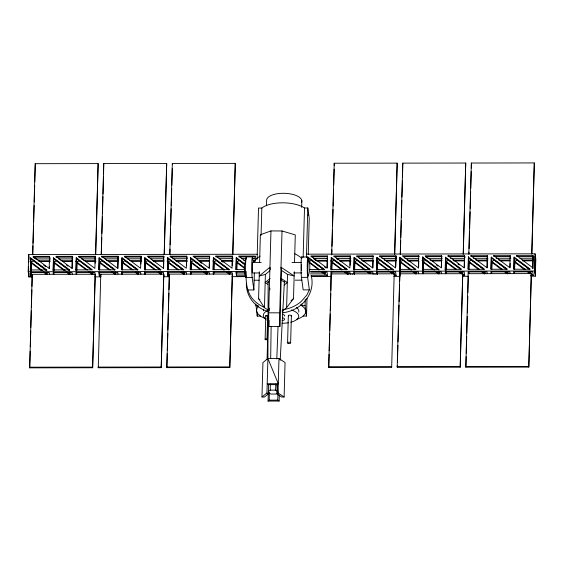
<?xml version="1.0" encoding="UTF-8"?>
<svg xmlns="http://www.w3.org/2000/svg" width="564" height="564" viewBox="0 0 564 564"><rect width="100%" height="100%" fill="white"/><g stroke="black" fill="none" stroke-linecap="round" stroke-linejoin="round"><path stroke-width="0.85" d="M267.928 358.556L268.133 281.365M268.436 391.613L270.241 390.14L270.325 384.084M270.678 358.598L271.129 326.246M32.43 276.945L28.919 276.952L28.2 271.742L28.679 254.59L257.233 254.244M28.362 270.783L28.482 266.546M28.602 262.302L28.743 257.219L29.039 259.341M28.919 276.952L29.011 273.519M46.114 270.234L30.675 258.664L30.336 270.783L30.562 257.833L46.699 269.923L46.812 270.755M32.493 276.113L30.773 276.113L31.161 262.204L33.636 260.751L46.269 270.219M30.964 274.294L31.013 272.56M31.062 270.833L31.274 263.036L30.562 257.833M32.649 254.801L35.194 163.687L98.136 163.588L95.704 254.47M95.238 274.887L92.644 367.749L29.702 367.848L32.204 274.344L31.979 286.371M32.761 254.561L33.001 245.798M33.079 243.176L33.565 225.649M33.664 222.145L34.129 205.5M34.228 201.997L34.693 185.352M34.792 181.848L35.257 165.203M29.702 367.848L30.167 351.203M30.287 346.818L30.731 331.054M30.823 327.55L31.288 310.898M31.387 307.394L31.88 289.875M49.512 256.352L49.174 268.471L33.036 256.373L49.512 256.352L49.921 259.313M49.315 268.436L49.364 266.709M49.484 262.38L49.625 257.184M68.97 270.198L53.531 258.629L53.192 270.748L53.418 257.797L69.555 269.888L69.668 270.727M53.728 272.56L53.679 274.287L53.39 272.165M53.777 270.826L54.017 262.168L56.492 260.716L69.125 270.184M53.82 274.259L53.869 272.525M53.911 270.798L54.13 263.007L53.418 257.797M72.368 256.317L72.03 268.436L55.892 256.345L72.368 256.317L72.171 268.408M75.936 269.881L76.274 257.762L92.411 269.853L75.936 269.881L76.048 270.713L76.387 258.594L91.121 269.634M76.584 272.525L76.535 274.259L76.246 272.13M76.633 270.791L76.873 262.14L79.348 260.681L91.276 269.62M76.676 274.224L76.725 272.49M76.767 270.762L76.986 262.972L76.274 257.762M78.748 256.31L95.224 256.282L94.886 268.401L78.748 256.31L78.861 257.142L95.633 257.092M95.168 263.176L95.337 257.113M95.591 254.702L98.136 163.588M92.644 367.749L95.154 274.245L30.823 274.323M99.13 257.727L98.792 269.846L115.267 269.825L99.13 257.727L99.842 262.937L99.652 269.86M98.926 269.811L99.243 258.559L114.675 270.128M101.062 276.007L99.342 276.015L99.44 272.49M99.511 269.895L99.729 262.105L102.204 260.646L113.434 269.063M99.532 274.189L99.574 272.454M101.21 254.695L103.755 163.581L166.704 163.489L164.272 254.364M163.807 274.781L161.212 367.65L98.263 367.742L100.773 274.238L100.857 274.879M101.323 254.456L101.788 237.811M101.915 233.433L102.38 216.787M102.472 213.284L102.937 196.639M103.015 194.009L103.501 176.49M103.579 173.86L103.755 163.581M101.605 256.275L118.08 256.246L117.742 268.365L101.605 256.275L101.717 257.106M117.883 268.337L118.172 257.945M121.979 257.692L121.641 269.811L138.124 269.789L121.979 257.692L122.698 262.902L122.508 269.825M121.782 269.782L122.099 258.523L137.531 270.093M122.296 272.454L122.247 274.189L121.951 272.059M122.367 269.86L122.585 262.07L125.06 260.61L136.989 269.55M122.381 274.153L122.43 272.426M124.461 256.239L140.937 256.211L140.598 268.33L124.461 256.239L124.573 257.071L141.345 257.029M140.859 263.973L141.049 257.05M144.835 257.656L144.497 269.775L160.98 269.754L144.835 257.656L145.554 262.866L145.364 269.789M144.638 269.747L144.955 258.488L160.387 270.057M145.152 272.419L145.103 274.153L144.807 272.024M145.223 269.825L145.441 262.034L147.916 260.582L159.845 269.522M145.237 274.118L145.286 272.391M163.588 268.267L163.835 259.609M164.159 254.604L166.704 163.489M161.212 367.65L163.722 274.146L99.391 274.224L99.095 272.095M167.691 257.621L167.353 269.74L183.829 269.719L167.691 257.621L168.41 262.831L168.213 269.754M167.494 269.712L167.811 258.46L183.244 270.022M169.623 275.909L167.91 275.909L168.009 272.384M168.079 269.789L168.298 261.999L170.772 260.547L182.701 269.486M168.093 274.083L168.142 272.356M169.778 254.59L172.323 163.482L235.273 163.384L232.84 254.258M232.375 274.682L229.781 367.545L166.831 367.643L169.341 274.139L169.01 289.67M169.891 254.357L170.039 249.098M170.159 244.72L170.603 228.949M170.702 225.445L171.167 208.8M171.266 205.296L171.724 188.651M171.823 185.147L172.288 168.495M166.831 367.643L167.226 353.621M167.325 350.117L167.79 333.472M167.889 329.968L168.347 313.323M168.446 309.819L168.911 293.174M170.173 256.169L186.649 256.148L186.31 268.267L170.173 256.169L170.286 257.001L187.058 256.958M186.522 265.637L186.762 256.98M190.547 257.586L190.209 269.712L206.685 269.684L190.547 257.586L191.267 262.796L191.069 269.726M190.35 269.677L190.667 258.425L206.1 269.994M190.858 272.356L190.815 274.083L190.519 271.961M190.935 269.754L191.154 261.964L193.628 260.512L205.557 269.451M190.949 274.048L190.999 272.32M209.3 268.196L209.519 260.406M213.403 257.558L213.065 269.677L229.541 269.648L213.403 257.558L214.123 262.761L213.925 269.691M213.206 269.641L213.516 258.39L228.956 269.959M213.714 272.32L213.671 274.048L213.375 271.926M213.791 269.719L214.01 261.929L216.484 260.476L228.413 269.416M213.805 274.019L213.855 272.285M215.878 256.098L232.361 256.077L232.023 268.196L215.878 256.098L215.998 256.937M232.227 265.566L232.474 256.909L216.865 256.93M232.728 254.498L235.273 163.384M229.781 367.545L232.283 274.041L167.959 274.118M245.382 264.354L236.26 257.522L235.921 269.641L244.593 269.627M236.062 269.606L236.372 258.354L244.797 264.664M245.932 275.789L236.471 275.803L236.57 272.285M236.647 269.684L236.859 261.893L239.34 260.441L244.952 264.65M236.661 273.984L236.711 272.25M236.781 269.655L236.979 262.725L236.26 257.522M264.664 307.493A32.931 29.793 -7.8 0 1 254.97 301.345C246.56 293.886 245.756 282.056 246.137 271.552M259.51 272.976L252.468 272.983L252.39 269.042M247.688 289.966L253.878 289.959L254.35 272.948M255.069 261.238L255.21 256.042L238.734 256.063L245.756 261.322M266.166 318.794A24.696 10.399 1.6 0 1 260.533 316.115L257.233 316.122L255.844 303.947M257.092 259.391L258.523 208.06L261.83 208.053A24.696 10.399 1.6 0 1 304.518 207.989L307.817 207.989L309.248 218.402L308.24 254.47M257.233 316.122L257.304 313.478M267.851 309.932L264.467 307.69L258.58 298.694L259.334 271.777M259.588 262.486L260.364 234.765L270.96 230.923L282.021 230.965L295.289 234.899L294.521 262.429M261.069 235.322L261.83 208.053M266.497 205.754L266.638 200.749A17.632 7.424 1.6 0 1 285.518 193.346A17.632 7.424 1.6 0 1 301.5 202.624M261.971 397.021L262.93 362.581L267.907 358.528L278.976 358.507L285.067 362.553L284.108 396.993L281.619 396.993L276.896 393.862L277.15 384.648L278.271 383.731L267.907 358.528L266.948 392.967L261.971 397.021L264.46 397.021L268.316 393.876L266.948 392.967M264.467 307.69L265.397 274.428L269.747 270.875M265.122 339.38L265.778 315.812M266.998 339.38L267.653 315.805M267.075 359.529L268.175 320.176M281.514 267.815L279.871 326.514L268.802 326.528L268.668 312.844L270.96 230.923M268.802 326.528L268.972 320.415M269.239 310.806L269.317 308.184M269.825 289.84L269.874 288.091M279.293 395.188L279.131 401.053L268.062 401.067L268.577 384.662L267.202 383.753L278.271 383.731M268.062 401.067L269.183 400.151L269.395 392.614M279.871 326.514L279.737 312.83L282.021 230.965M279.131 401.053L277.756 400.137L277.925 394.278M278.976 358.507L278.017 392.946L276.896 393.862M282.247 311.208L286.604 307.655L287.534 274.393L281.443 270.353L281.013 267.23L294.14 275.944L287.534 274.393M287.577 342.827L288.331 315.777M290.629 342.82L291.391 315.769M286.604 307.655L293.506 298.638L294.26 271.721M301.648 207.369L301.832 200.692M301.839 303.876L301.789 305.632L304.595 308.141L305.808 310.834L305.336 313.535L303.221 316.051A24.696 10.399 1.6 0 1 296.467 319.386M303.143 257.254L304.518 207.989M303.221 316.051L306.52 316.044L305.089 305.632L305.265 299.47M306.435 257.6L307.817 207.989M306.52 316.044L307.013 298.455M301.994 257.938A10.723 0.677 89.9 0 0 301.098 263.141A10.723 0.677 89.9 0 0 301.451 277.382L307.634 277.375L308.184 257.931C310.588 264.044 310.334 271.39 307.634 277.375L309.354 289.875L306.837 295.085L301.444 301.275A32.931 29.793 -7.8 0 1 283.114 309.678M308.339 260.011L308.409 257.41L324.547 269.507L309.805 269.529M308.473 259.976L308.522 258.241L323.962 269.811M327.162 268.02L327.402 259.362M331.265 257.374L330.927 269.493L347.403 269.472L331.265 257.374L331.977 262.584L331.787 269.507M331.068 269.465L331.378 258.213L346.818 269.782M331.674 254.35L334.219 163.236L397.169 163.137L394.737 254.019M394.18 273.794L391.677 367.305L328.727 367.397L331.237 273.892L394.18 273.794L394.271 274.435M331.759 254.984L331.907 249.732M332.006 246.228L332.471 229.583M332.57 226.079L333.035 209.427M333.134 205.923L333.599 189.278M333.719 184.9L334.163 169.13M334.262 165.626L334.219 163.236M328.727 367.397L329.094 354.255M329.193 350.752L329.658 334.107M329.757 330.603L330.222 313.958M330.321 310.454L330.786 293.802M330.885 290.298L330.99 272.123L349.906 272.095L350.237 274.499M331.526 273.871L331.604 271.277M331.646 269.543L331.865 261.752L334.339 260.3L346.268 269.239M331.738 271.242L331.639 274.703L331.237 271.749M350.216 255.901L349.877 268.02L333.74 255.922L350.216 255.901L350.526 258.15M350.089 265.39L350.329 256.733M354.121 257.346L353.783 269.465L370.259 269.437L354.121 257.346L354.834 262.549L354.643 269.479M353.896 270.297L354.234 258.178L369.674 269.747M354.382 273.836L354.453 271.242M354.502 269.507L354.721 261.717L357.195 260.265L369.124 269.204M354.594 271.206L354.495 274.668L354.093 271.714M372.874 267.949L373.093 260.159M392.53 269.712L377.09 258.143L376.752 270.262L376.978 257.311L393.115 269.402L393.228 270.234M377.238 273.801L377.309 271.206M377.358 269.472L377.577 261.682L380.051 260.23L391.98 269.169M377.379 273.773L377.45 271.171M377.499 269.444L377.69 262.514L376.978 257.311M394.624 254.251L397.169 163.137M395.928 255.83L395.59 267.949L379.452 255.852L395.928 255.83L396.238 258.079M395.78 266.187L396.041 256.662L379.565 256.69M399.495 269.395L399.834 257.276L415.971 269.366L399.495 269.395L399.608 270.226L399.946 258.108L415.541 269.662M400.243 254.244L402.788 163.13L465.737 163.038L463.298 253.913M397.204 366.656L399.798 273.787L462.748 273.695L460.245 367.199L397.296 367.291L397.204 366.656L460.154 366.558L460.245 367.199M400.355 254.011L400.722 240.863M400.821 237.359L401.286 220.714M401.385 217.21L401.843 200.565M401.942 197.062L402.407 180.417M402.506 176.913L402.788 163.13M397.296 367.291L397.345 365.542M397.444 362.039L397.909 345.394M398.008 341.89L398.473 325.238M398.565 321.734L399.03 305.089M399.129 301.585L399.594 284.94M399.693 281.436L399.89 274.428M402.907 260.194L400.433 261.647L400.095 273.766L399.805 271.644M400.236 273.737L400.546 262.486L399.834 257.276M418.587 267.879L418.777 260.956M422.845 256.62L422.464 270.191L422.69 257.24L438.827 269.331L438.94 270.17M423.092 273.702L423.134 271.968M423.183 270.241L423.402 262.45L422.69 257.24M441.64 255.76L441.302 267.879L425.164 255.788L441.64 255.76L441.464 266.983M445.207 269.324L445.546 257.205L461.683 269.296L445.207 269.324L445.32 270.156L445.659 258.037L460.393 269.077M445.856 271.968L445.807 273.702L445.511 271.573M445.905 270.234L446.145 261.583L448.62 260.124L460.548 269.063M445.948 273.667L445.99 271.933M446.039 270.205L446.258 262.415L445.546 257.205M463.192 254.152L465.737 163.038M460.154 366.558L462.748 273.695M448.02 255.753L464.496 255.725L464.158 267.844L448.02 255.753L448.133 256.585M464.299 267.815L464.468 261.752M468.395 257.17L468.057 269.289L484.539 269.268L468.395 257.17L469.114 262.38L468.924 269.303M468.198 269.261L468.55 256.557M468.811 254.138L471.356 163.031L534.298 162.933L531.866 253.807M468.367 273.688L531.316 273.589L528.806 367.094L465.864 367.192L468.127 271.911L487.035 271.883L487.282 273.66M468.924 253.906L468.966 252.15M469.065 248.646L469.53 232.001M469.629 228.498L470.094 211.852M470.193 208.349L470.658 191.704M470.757 188.2L471.222 171.555M471.321 168.051L471.356 163.031M465.864 367.192L466.153 356.674M466.252 353.17L466.717 336.525M466.816 333.021L467.281 316.376M467.38 312.872L467.845 296.227M467.944 292.723L468.409 276.078M468.712 271.933L468.663 273.667L468.367 271.538M468.783 269.338L469.001 261.548L471.476 260.089L483.404 269.028M468.797 273.632L468.846 271.897M470.877 255.718L487.352 255.689L487.014 267.808L470.877 255.718L470.989 256.549L487.761 256.507M487.148 267.78L487.352 255.689M491.251 257.135L490.913 269.254L507.389 269.232L491.251 257.135L491.97 262.345L491.78 269.268M491.054 269.225L491.371 257.967L506.803 269.536M491.568 271.897L491.519 273.632L491.223 271.503M491.639 269.303L491.857 261.513L494.332 260.06L506.26 268.993M491.653 273.596L491.702 271.869M493.733 255.682L510.209 255.654L509.87 267.773L493.733 255.682L493.845 256.514M510.004 267.745L510.131 263.416M510.272 258.22L510.321 256.493M514.107 257.099L513.769 269.218L530.245 269.197L514.107 257.099L514.826 262.309L514.629 269.232M513.91 269.19L514.227 257.931L529.659 269.5M514.417 271.862L514.375 273.596L514.079 271.467M514.495 269.268L514.713 261.477L517.188 260.025M514.509 273.561L514.558 271.834M531.753 254.047L534.298 162.933M528.806 367.094L531.316 273.589M533.065 255.626L532.839 268.577L533.065 255.626L516.589 255.647L516.702 256.479M530.928 276.198L535.321 276.191L534.601 270.981L535.081 253.828L306.527 254.174M535.321 276.191L535.8 259.038L535.081 253.828M277.34 391.303L275.577 390.133L275.81 384.077M276.79 358.951L278.052 326.486M301.458 264.276L301.451 270.685M280.202 360.297L284.404 281.344M308.184 215.215L308.536 213.192M261.195 262.479L252.39 262.486L252.298 272.511M246.193 258.693C243.909 264.565 243.585 271.566 245.967 277.467L252.157 277.46L253.878 289.959M282.155 311.018L283.22 309.636M258.573 306.33L256.98 308.212L256.514 310.912L257.727 313.605L260.533 316.115M253.003 262.732L256.148 259.123A32.931 29.793 -7.8 0 1 260.159 256.07M270.142 278.482L265.165 282.543L267.872 284.341M267.66 282.543L269.585 280.971M284.193 285.046L287.302 282.508L281.21 278.468M291.017 300.668L293.506 298.638M277.312 393.066L276.113 394.039L270.776 394.053L268.429 392.488M308.409 257.41L309.009 261.788L311.49 260.335L323.412 269.275M265.397 274.428L259.214 276L269.944 267.251L270.262 269.592M33.149 257.212L49.921 257.163M56.005 257.177L72.777 257.128M102.585 257.106L118.489 257.064M148.297 257.036L164.202 256.994M194.009 256.965L209.907 256.923M238.854 256.902L255.33 256.874M310.997 256.789L327.48 256.768M333.853 256.754L350.625 256.712M356.709 256.719L373.481 256.676M403.288 256.655L419.193 256.606M442.049 256.571L425.277 256.62L426.68 257.67M449 256.585L464.609 256.557L464.496 255.725M494.713 256.514L510.617 256.472M517.569 256.479L533.177 256.458M301.648 256.98L307.831 256.972M35.553 258.961L50.168 258.932M58.409 258.925L72.164 258.904M81.258 258.89L95.873 258.869M104.974 258.855L117.869 258.834M126.97 258.82L141.585 258.798M150.687 258.784L163.581 258.763M172.683 258.749L187.297 258.728M196.399 258.714L209.293 258.693M219.255 258.679L233.01 258.657M241.251 258.65L246.412 258.636M252.425 258.629L255.006 258.629M313.401 258.538L327.155 258.516M336.257 258.502L350.871 258.481M359.113 258.467L372.867 258.446M381.969 258.432L396.584 258.411M404.825 258.404L418.58 258.382M427.674 258.368L442.289 258.347M450.53 258.333L464.285 258.312M473.386 258.298L488.001 258.277M496.242 258.263L510.857 258.241M519.959 258.227L532.853 258.206M37.971 260.744L50.111 260.73M60.827 260.709L72.1 260.695M83.683 260.674L95.824 260.66M106.54 260.638L117.813 260.624M129.396 260.61L141.536 260.589M152.252 260.575L163.525 260.554M175.108 260.54L187.248 260.519M197.964 260.505L209.237 260.483M221.687 260.469L232.96 260.448M243.676 260.434L245.411 260.434M253.215 260.42L254.949 260.42M315.826 260.328L327.099 260.307M332.718 260.3L334.339 260.3M339.542 260.293L350.822 260.272M361.531 260.258L372.804 260.244M384.387 260.223L396.527 260.201M407.243 260.187L418.516 260.173M430.099 260.152L442.239 260.138M452.955 260.117L464.228 260.103M475.812 260.082L487.952 260.067M498.668 260.053L509.941 260.032M522.391 260.018L533.664 259.997M38.958 261.576L50.231 261.562M62.682 261.541L72.22 261.527M85.531 261.506L95.943 261.492M108.387 261.47L117.925 261.456M131.243 261.435L141.649 261.421M153.232 261.407L163.638 261.386M176.088 261.372L187.361 261.351M198.944 261.336L209.35 261.322M221.8 261.301L233.073 261.287M253.328 261.252L255.062 261.252M317.673 261.16L327.212 261.139M339.662 261.125L350.935 261.104M362.518 261.09L372.924 261.076M386.241 261.054L395.78 261.04M408.23 261.019L418.636 261.005M431.946 260.984L441.492 260.97M453.935 260.949L464.341 260.935M477.659 260.913L487.197 260.899M500.515 260.878L510.053 260.864M522.504 260.85L532.909 260.829M292.004 262.429L301.684 262.415M30.223 269.952L46.699 269.923M53.079 269.916L69.555 269.888M376.639 269.43L393.115 269.402M422.351 269.359L438.827 269.331M28.2 271.742L245.326 271.418M310.447 271.319L534.601 270.981M245.446 272.25L235.985 272.264L236.471 275.803M310.715 272.151L327.049 272.13L327.536 275.669L311.201 275.69M293.837 272.92L301.761 272.913M245.199 273.998L236.52 274.012L236.231 271.89M310.404 273.907L325.146 273.878L324.857 271.756M394.384 275.57L396.104 275.563L395.611 272.024L376.703 272.052L377.034 274.464M462.945 275.465L464.666 275.465L464.179 271.918L445.271 271.947L445.511 273.716M530.654 275.359L533.234 275.359L532.747 271.82L513.832 271.848L514.079 273.618M94.844 276.853L100.998 276.846M163.412 276.748L169.567 276.741M231.98 276.649L246.045 276.628M311.159 276.529L331.378 276.494M393.792 276.402L399.946 276.395M462.36 276.297L468.515 276.289M254.145 280.238L259.08 280.23M295.226 280.174L301.796 280.167M309.354 289.875L303.171 289.882L301.451 277.382M255.795 305.702L258.277 305.702M305.089 305.632L301.789 305.632A24.696 10.399 1.6 0 0 300.534 304.87M268.668 312.844L279.737 312.83M29.61 367.206L92.559 367.115M161.128 367.009L98.178 367.108L98.263 367.742M166.747 367.002L229.696 366.91M328.643 366.755L391.585 366.663L391.677 367.305M465.772 366.551L528.722 366.459M268.577 384.662L277.15 384.648L278.017 392.946L284.108 396.993M270.241 390.14L275.577 390.133M269.183 400.151L277.756 400.137M280.766 279.829L284.813 282.515M258.58 298.694L259.933 299.59M516.589 255.647L532.726 267.745M517.886 260.547L528.412 268.436M514.713 261.477L525.239 269.366M528.045 271.467L533.234 275.359M514.826 262.309L523.949 269.148M527.453 271.777L530.259 273.878M491.857 261.513L502.383 269.402M505.189 271.503L507.995 273.603L507.699 271.481M491.97 262.345L501.093 269.183M504.597 271.813L507.41 273.914M468.515 258.002L483.947 269.571M469.001 261.548L479.527 269.43M482.333 271.538L485.139 273.639L484.843 271.517M469.114 262.38L478.237 269.211M481.043 271.319L484.554 273.949M457.954 263.945L459.357 264.995M446.145 261.583L456.671 269.465M459.477 271.573L462.283 273.674L461.994 271.552M462.882 274.118L464.666 275.465M446.258 262.415L455.381 269.247M458.187 271.354L461.697 273.984M436.501 265.031L437.911 266.081M437.692 269.099L425.764 260.159L423.289 261.611L422.951 273.73L422.655 271.608M422.803 258.072L438.235 269.641M421.999 260.653L434.513 270.029M436.621 271.608L439.426 273.709L439.137 271.58M423.402 262.45L433.23 269.811M435.33 271.39L438.841 274.019M400.433 261.647L411.657 270.064M413.764 271.637L416.57 273.744L416.281 271.615M400.546 262.486L410.373 269.846M412.474 271.418L415.985 274.048M376.287 260.716L388.808 270.1M390.908 271.672L396.104 275.563M377.69 262.514L387.517 269.881M389.618 271.453L392.424 273.561M354.721 261.717L365.951 270.128M368.052 271.707L370.858 273.815L370.569 271.686M354.834 262.549L364.661 269.909M366.762 271.488L369.568 273.596M336.659 258.862L338.069 259.912M330.582 260.787L342.39 269.641M345.196 271.742L348.002 273.843M331.977 262.584L341.805 269.944M343.906 271.524L347.417 274.153M313.81 258.897L316.615 260.998M324.328 266.779L325.731 267.837M309.009 261.788L319.534 269.677M323.045 272.306L327.536 275.669M309.128 262.62L318.949 269.98M321.755 272.088L324.561 274.189M236.859 261.893L244.579 267.681M236.979 262.725L244.698 268.513M221.61 261.139L223.013 262.189M212.72 260.963L224.528 269.818M227.341 271.918L230.147 274.026L229.851 271.897M214.123 262.761L223.943 270.128M226.749 272.229L229.555 274.33M200.157 262.225L201.559 263.282M191.154 261.964L201.679 269.853M204.485 271.954L207.291 274.062L206.995 271.933M191.267 262.796L200.389 269.634M203.893 272.264L206.699 274.365M167.007 261.033L178.823 269.888M181.629 271.989L184.435 274.09L184.139 271.968M168.41 262.831L177.533 269.67M181.037 272.299L183.85 274.4M145.441 262.034L155.967 269.923M158.773 272.024L161.579 274.125L161.283 272.003M145.554 262.866L154.677 269.705M158.181 272.334L160.994 274.435M121.295 261.104L133.111 269.959M135.917 272.059L138.723 274.16L138.427 272.038M122.698 262.902L131.821 269.74M135.332 272.363L138.138 274.471M99.729 262.105L110.255 269.987M113.061 272.095L115.867 274.196L115.578 272.074M99.842 262.937L108.965 269.768M111.771 271.876L115.282 274.506M75.583 261.174L87.399 270.022M90.205 272.13L93.011 274.231L92.722 272.109M76.986 262.972L86.109 269.803M88.915 271.911L92.425 274.541M66.531 265.066L67.934 266.116M54.017 262.168L65.241 270.586M67.349 272.165L70.155 274.266L69.865 272.137M54.13 263.007L63.958 270.368M66.058 271.947L69.569 274.576M33.854 257.734L35.257 258.784M43.675 265.094L45.783 266.673M29.878 261.238L42.392 270.621M44.493 272.193L47.298 274.301L47.009 272.172M31.274 263.036L41.101 270.403M43.202 271.975L46.713 274.605M530.555 271.446L530.851 273.568M510.209 255.654L510.61 258.615M510.138 273.625L509.891 271.848L490.983 271.876L491.223 273.653M464.856 256.183L465.046 257.6M441.57 273.723L441.323 271.954L422.415 271.982L422.655 273.751M418.714 273.759L418.467 271.989L399.559 272.017L400.045 275.556M393.425 271.651L393.714 273.78M376.949 271.679L377.351 274.633M374.975 273.829L375.06 274.464M373.093 274.471L372.762 272.059L353.847 272.088L354.178 274.499M352.119 273.857L352.204 274.499M347.713 271.721L348.122 274.682M308.409 259.602L308.184 257.931A10.723 0.677 89.9 0 0 307.288 263.134A10.723 0.677 89.9 0 0 307.634 277.375M253.271 262.182L252.7 258.016A10.723 0.677 89.9 0 0 251.805 263.212A10.723 0.677 89.9 0 0 252.157 277.46M232.361 256.077L232.664 258.326M232.53 275.81L232.044 272.271L213.129 272.299L213.375 274.069M209.434 274.076L209.188 272.306L190.272 272.334L190.519 274.104M186.649 256.148L186.959 258.397M172.323 163.482L172.415 164.117M186.578 274.111L186.332 272.341L167.416 272.37L167.91 275.909M167.663 271.996L168.072 274.95M163.962 275.916L163.475 272.377L144.567 272.405L144.807 274.174M140.937 256.211L141.247 258.467M140.866 274.182L140.619 272.405L121.711 272.433L121.951 274.21M118.08 256.246L118.193 257.078M118.01 274.217L117.763 272.44L98.855 272.468L99.342 276.015M95.224 256.282L95.633 259.243M95.394 276.022L94.907 272.475L75.999 272.504L76.239 274.273M72.298 274.28L72.051 272.511L53.143 272.539L53.383 274.308M35.194 163.687L35.278 164.321M49.442 274.315L49.202 272.546L30.287 272.574L30.773 276.113M28.679 254.59L29.039 257.198M30.534 272.2L30.935 275.161M28.658 272.913L28.849 274.33M266.293 316.15A0.938 0.395 1.6 0 1 265.961 315.551A0.938 0.395 1.6 0 1 267.399 315.551A0.938 0.395 1.6 0 1 267.23 316.15M263.487 310.898A17.71 7.459 1.6 0 1 263.578 309.601M296.551 307.542A17.71 7.459 1.6 0 1 298.744 312.146M291.348 309.967A17.71 7.459 1.6 0 1 290.749 322.241M288.317 322.749A17.71 7.459 1.6 0 1 282.049 323.257M268.415 320.733A17.71 7.459 1.6 0 1 266.899 319.957M265.63 319.118A17.71 7.459 1.6 0 1 267.801 310.524M288.408 315.939A1.53 0.642 1.6 0 1 289.974 315.135A1.53 0.642 1.6 0 1 291.228 316.094M282.67 314.444A3.659 1.544 1.6 0 1 284.608 316.178M282.571 317.821A3.659 1.544 1.6 0 1 284.58 319.358A3.659 1.544 1.6 0 1 282.078 320.648M294.464 253.581A32.931 29.793 -7.8 0 1 301.409 257.988M311.166 275.429A32.931 29.793 -7.8 0 1 282.67 312.801M268.267 311.617A32.931 29.793 -7.8 0 1 246.348 283.255M245.967 277.467A10.723 0.677 89.9 0 1 245.594 264.53A10.723 0.677 89.9 0 1 246.341 257.184M163.793 256.183L163.454 268.302L147.317 256.204L163.793 256.183M209.505 256.112L209.166 268.231L193.022 256.134L209.505 256.112M327.36 255.936L327.021 268.055L310.884 255.957L327.36 255.936M373.072 255.866L372.733 267.985L356.596 255.887L373.072 255.866M418.784 255.795L418.446 267.914L402.308 255.816L418.784 255.795M535.151 256.451L534.771 270.022L535.257 273.561L535.638 259.997L535.151 256.451M265.433 339.662A0.938 0.395 1.6 0 0 266.976 339.479A0.938 0.395 1.6 0 0 265.764 338.999A0.938 0.395 1.6 0 0 265.433 339.662M288.084 343.279A1.53 0.642 1.6 0 0 290.601 342.99A1.53 0.642 1.6 0 0 288.62 342.2A1.53 0.642 1.6 0 0 288.084 343.279"/></g></svg>
